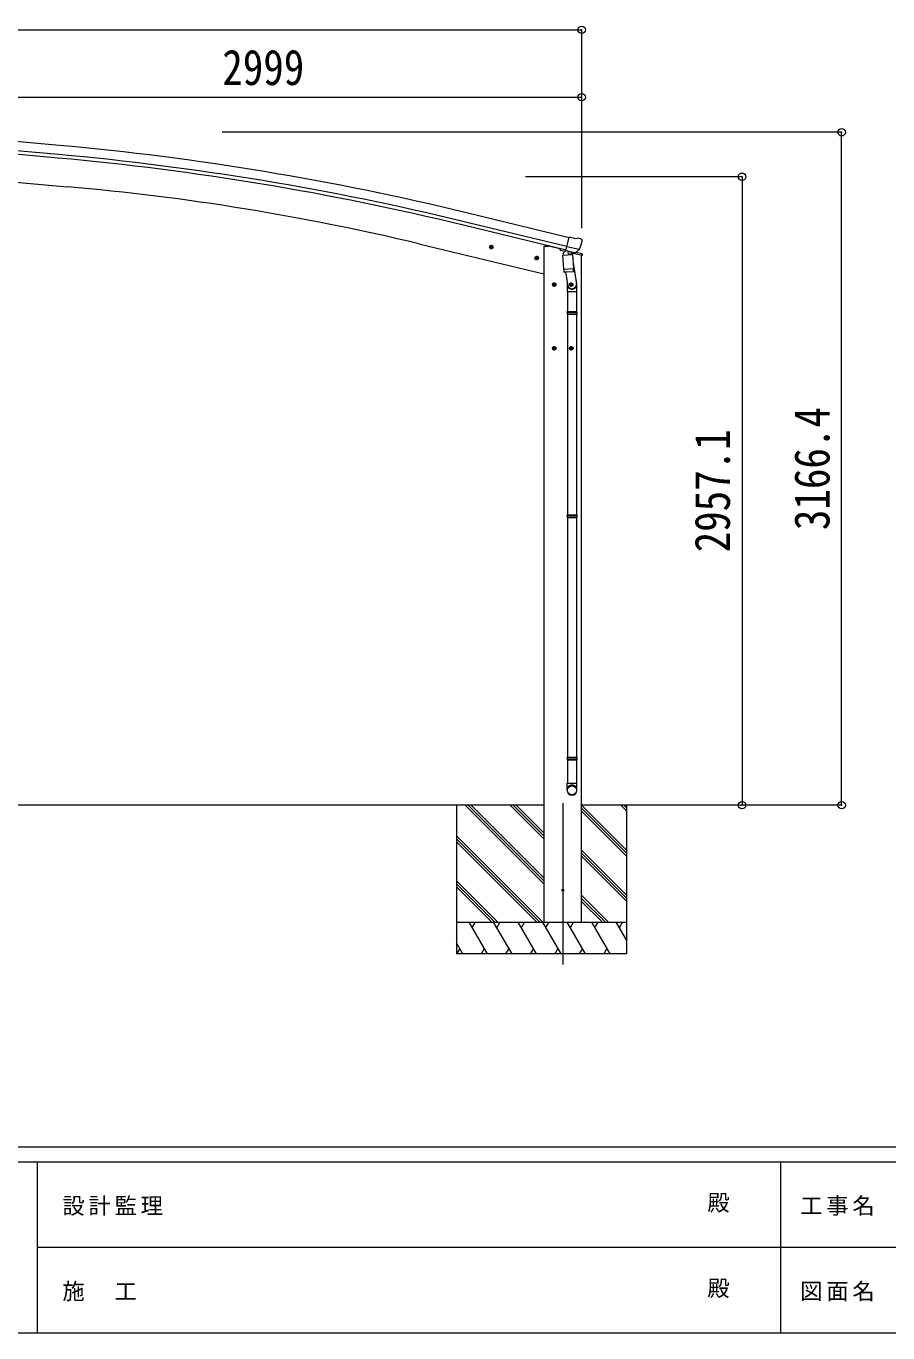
# Model space of a CAD drawing. Units: millimetres at full size. Extents: x -9783 to 33754, y -10064 to 6752.
# Drawn here: x -4022 to 36, y -6828 to -679 of the extents above; entities that cross this region are included whole.
import ezdxf
from ezdxf.enums import TextEntityAlignment as Align

# ---------------------------------------------------------------- set-up
doc = ezdxf.new("R2010")
doc.units = ezdxf.units.MM
doc.header["$LTSCALE"] = 35
doc.header["$PDMODE"] = 32
doc.header["$PDSIZE"] = 35
for name, color, linetype, lineweight in [('0-0_0', 7, 'Continuous', 9), ('0-1_本体', 4, 'Continuous', 9), ('0-2_部品', 7, 'Continuous', 9), ('0-8_PARTS2', 2, 'Continuous', 9), ('0-A_寸法', 6, 'Continuous', 9), ('F-0_240', 7, 'Continuous', 9)]:
    doc.layers.add(name, color=color, linetype=linetype, lineweight=lineweight)
doc.styles.add('ＭＳ ゴシック', font='')
doc.styles.get('ＭＳ ゴシック').set_extended_font_data('MS Gothic')

msp = doc.modelspace()

# ---------------------------------------------------------------- linework, layer by layer
at = {"layer": '0-0_0', "color": 6}
for p, q in [((-181.73, -4345), (-181.73, -1178.6)), ((-650.74, -1387.9), (-650.74, -4345))]:
    msp.add_line(p, q, dxfattribs=at)
at = {"layer": '0-0_0'}
for p, q in [((-1583.96, -4345), (-4413.38, -4345)), ((-1994.71, -4345), (-1994.71, -5045)), ((-1583.96, -4715.76), (-1954.73, -4345)), ((-1583.96, -4701.62), (-1940.59, -4345)), ((-1583.96, -4687.47), (-1926.44, -4345)), ((-1583.96, -4503.63), (-1742.59, -4345)), ((-1583.96, -4489.48), (-1728.45, -4345)), ((-1583.96, -4475.34), (-1714.31, -4345)), ((-1194.71, -4556.22), (-1405.96, -4344.98)), ((-820.63, -4345), (-1405.96, -4345)), ((-1194.71, -4570.37), (-1405.96, -4359.12)), ((-1194.71, -4372.38), (-1222.09, -4345)), ((-1194.71, -4358.24), (-1207.95, -4345)), ((-1194.71, -4345), (-1194.71, -5045)), ((-1194.71, -4584.51), (-1405.96, -4373.26)), ((-1588.57, -4895), (-1994.71, -4488.86)), ((-1602.71, -4895), (-1994.71, -4503)), ((-1616.86, -4895), (-1994.71, -4517.14)), ((-1194.71, -4768.36), (-1405.96, -4557.11)), ((-1194.71, -4782.5), (-1405.96, -4571.25)), ((-1194.71, -4796.64), (-1405.96, -4585.39)), ((-1800.7, -4895), (-1994.71, -4700.99)), ((-1814.85, -4895), (-1994.71, -4715.13)), ((-1828.99, -4895), (-1994.71, -4729.27)), ((-1280.2, -4895), (-1405.96, -4769.24)), ((-1294.35, -4895), (-1405.96, -4783.38)), ((-1308.49, -4895), (-1405.96, -4797.52)), ((-1994.71, -4895), (-1194.71, -4895)), ((-1849.33, -5045), (-1935.93, -4895)), ((-1920.93, -4920.98), (-1905.93, -4895)), ((-1733.86, -5045), (-1820.46, -4895)), ((-1790.46, -4895), (-1805.46, -4920.98)), ((-1618.39, -5045), (-1704.99, -4895)), ((-1689.99, -4920.98), (-1674.99, -4895)), ((-1502.92, -5045), (-1589.52, -4895)), ((-1574.52, -4920.98), (-1559.52, -4895)), ((-1387.45, -5045), (-1474.05, -4895)), ((-1459.05, -4920.98), (-1444.05, -4895)), ((-1271.98, -5045), (-1358.58, -4895)), ((-1343.58, -4920.98), (-1328.58, -4895)), ((-1194.71, -4978.83), (-1243.11, -4895)), ((-1228.11, -4920.98), (-1213.11, -4895)), ((-1979.8, -5019.02), (-1994.8, -5045)), ((-1964.8, -5045), (-1994.71, -4993.19)), ((-1864.33, -5019.02), (-1879.33, -5045)), ((-1748.86, -5019.02), (-1763.86, -5045)), ((-1633.39, -5019.02), (-1648.39, -5045)), ((-1517.92, -5019.02), (-1532.92, -5045)), ((-1402.45, -5019.02), (-1417.45, -5045)), ((-1286.98, -5019.02), (-1301.98, -5045)), ((-1194.71, -5045), (-1994.71, -5045))]:
    msp.add_line(p, q, dxfattribs=at)
at = {"layer": '0-1_本体'}
for p, q in [((-3864.96, -1240.37), (-4342.29, -1197.32)), ((-3870.34, -1300.13), (-4347.52, -1257.1)), ((-3868.83, -1283.35), (-4346, -1240.32)), ((-4365.99, -1387.91), (-3828.04, -1434.97)), ((-1465.43, -1674.85), (-1948.31, -1557.37)), ((-1479.44, -1733.2), (-1962.53, -1615.89)), ((-1475.47, -1716.83), (-1958.55, -1599.53)), ((-2172.05, -1703.81), (-1583.96, -1845)), ((-1583.96, -1715), (-1559.96, -1715)), ((-1583.96, -1715), (-1583.96, -4895)), ((-1507.95, -1727.48), (-1559.96, -1715)), ((-1433.93, -1741.73), (-1433.93, -1742.28)), ((-1405.96, -4895), (-1405.96, -1758.44))]:
    msp.add_line(p, q, dxfattribs=at)
for centre, radius, start, end in [((-5041.01, -14294.4), 13063.74, 76.35206, 84.85206), ((-5041.01, -14294.4), 13106.9, 76.35206, 84.85206), ((-5041.01, -14294.4), 13046.9, 76.35206, 84.85206), ((-4806.65, -12697.62), 11305.08, 76.52357, 85.03409)]:
    msp.add_arc(centre, radius, start, end, dxfattribs=at)
at = {"layer": '0-2_部品'}
for p, q in [((-1821.46, -1721.24), (-1840.9, -1716.57)), ((-1838.48, -1717.15), (-1833.31, -1711.7)), ((-1836.35, -1724.35), (-1838.48, -1717.15)), ((-1833.52, -1728.62), (-1828.85, -1709.18)), ((-1833.31, -1711.7), (-1826.01, -1713.46)), ((-1826.01, -1713.46), (-1823.88, -1720.65)), ((-1418.03, -1730.73), (-1475.54, -1716.93)), ((-1439.03, -1679.11), (-1464.96, -1672.89)), ((-1439.03, -1679.11), (-1425.77, -1676.42)), ((-1411.29, -1679.6), (-1424.47, -1676.44)), ((-1408.19, -1681.85), (-1404.34, -1688.15)), ((-1403.97, -1690.43), (-1404.25, -1691.58)), ((-1607.52, -1772.6), (-1626.97, -1767.93)), ((-1624.55, -1768.51), (-1619.38, -1763.07)), ((-1622.41, -1775.71), (-1624.55, -1768.51)), ((-1619.58, -1779.99), (-1614.91, -1760.54)), ((-1619.38, -1763.07), (-1612.08, -1764.82)), ((-1612.08, -1764.82), (-1609.95, -1772.01)), ((-1507.95, -1726.27), (-1507.95, -1730.01)), ((-1484.99, -1739.47), (-1504.12, -1734.87)), ((-1495.1, -1756.29), (-1449.42, -1753.09)), ((-1490.43, -1823.13), (-1495.1, -1756.29)), ((-1480.69, -1734.52), (-1494, -1749.84)), ((-1494, -1749.84), (-1493.56, -1756.18)), ((-1479.74, -1734.46), (-1480.69, -1734.52)), ((-1476.66, -1736.93), (-1478.19, -1736.56)), ((-1439.96, -1745.74), (-1476.66, -1736.93)), ((-1470.71, -1738.75), (-1469.69, -1753.36)), ((-1442.5, -1747.75), (-1468.31, -1754.18)), ((-1451.19, -1749.91), (-1450.96, -1753.2)), ((-1449.42, -1753.09), (-1444.74, -1819.93)), ((-1403.4, -1759.05), (-1446.42, -1748.73)), ((-1437.59, -1746.21), (-1445.11, -1744.41)), ((-1441.79, -1745.97), (-1441.74, -1746.71)), ((-1438.43, -1746.11), (-1439.96, -1745.74)), ((-1434.88, -1745.64), (-1418.5, -1731.15)), ((-1431.86, -1742.97), (-1405.7, -1749.25)), ((-1403.4, -1752.16), (-1403.4, -1759.05)), ((-1490.43, -1823.13), (-1444.74, -1819.93)), ((-1490.42, -1823.12), (-1489.53, -1835.82)), ((-1445.73, -1834.54), (-1487.42, -1837.45)), ((-1482, -1837.07), (-1471.26, -1900.66)), ((-1446.47, -1795.16), (-1430.56, -1891.34)), ((-1443.88, -1832.4), (-1444.75, -1819.93)), ((-1444.28, -1833.76), (-1444.28, -1833.75)), ((-1544.96, -1895.24), (-1524.96, -1895.24)), ((-1541.46, -1891.49), (-1534.96, -1887.73)), ((-1534.96, -1905.24), (-1534.96, -1885.24)), ((-1534.96, -1887.73), (-1528.46, -1891.49)), ((-1528.46, -1898.99), (-1534.96, -1902.74)), ((-1528.46, -1891.49), (-1528.46, -1898.99)), ((-1474.41, -1893.84), (-1474.41, -1928.5)), ((-1464.96, -1895.24), (-1444.96, -1895.24)), ((-1461.46, -1891.49), (-1454.96, -1887.73)), ((-1454.96, -1905.24), (-1454.96, -1885.24)), ((-1454.96, -1887.73), (-1448.46, -1891.49)), ((-1448.46, -1898.99), (-1454.96, -1902.74)), ((-1448.46, -1891.49), (-1448.46, -1898.99)), ((-1428.41, -1928.5), (-1428.41, -1894.14)), ((-1474.41, -1928.5), (-1428.41, -1928.5)), ((-1472.41, -1928.5), (-1472.41, -2022.5)), ((-1430.41, -1928.5), (-1430.41, -2022.5)), ((-1474.41, -2024.5), (-1473.41, -2022.5)), ((-1474.41, -2024.5), (-1428.41, -2024.5)), ((-1474.41, -2024.5), (-1474.41, -2032.5)), ((-1473.41, -2022.5), (-1429.41, -2022.5)), ((-1428.41, -2024.5), (-1429.41, -2022.5)), ((-1474.41, -2032.5), (-1428.41, -2032.5)), ((-1474.41, -2032.5), (-1473.41, -2034.5)), ((-1473.41, -2034.5), (-1429.41, -2034.5)), ((-1472.41, -2034.5), (-1472.41, -2978.68)), ((-1430.41, -2034.5), (-1430.41, -2978.68)), ((-1544.96, -2195.24), (-1524.96, -2195.24)), ((-1541.46, -2191.49), (-1534.96, -2187.73)), ((-1534.96, -2205.24), (-1534.96, -2185.24)), ((-1534.96, -2187.73), (-1528.46, -2191.49)), ((-1528.46, -2198.99), (-1534.96, -2202.74)), ((-1528.46, -2191.49), (-1528.46, -2198.99)), ((-1464.96, -2195.24), (-1444.96, -2195.24)), ((-1461.46, -2191.49), (-1454.96, -2187.73)), ((-1454.96, -2205.24), (-1454.96, -2185.24)), ((-1454.96, -2187.73), (-1448.46, -2191.49)), ((-1448.46, -2198.99), (-1454.96, -2202.74)), ((-1448.46, -2191.49), (-1448.46, -2198.99)), ((-1474.41, -2980.68), (-1473.41, -2978.68)), ((-1474.41, -2980.68), (-1428.41, -2980.68)), ((-1474.41, -2980.68), (-1474.41, -2988.68)), ((-1474.41, -2988.68), (-1428.41, -2988.68)), ((-1474.41, -2988.68), (-1473.41, -2990.68)), ((-1473.41, -2978.68), (-1429.41, -2978.68)), ((-1473.41, -2990.68), (-1429.41, -2990.68)), ((-1472.41, -2990.68), (-1472.41, -4118.87)), ((-1430.41, -2990.68), (-1430.41, -4118.87)), ((-1428.41, -2980.68), (-1429.41, -2978.68)), ((-1474.41, -4120.87), (-1473.41, -4118.87)), ((-1473.41, -4118.87), (-1429.41, -4118.87)), ((-1428.41, -4120.87), (-1429.41, -4118.87)), ((-1474.41, -4120.87), (-1428.41, -4120.87)), ((-1474.41, -4120.87), (-1474.41, -4128.87)), ((-1474.41, -4128.87), (-1428.41, -4128.87)), ((-1474.41, -4128.87), (-1473.41, -4130.87)), ((-1473.41, -4130.87), (-1429.41, -4130.87)), ((-1472.41, -4130.87), (-1472.41, -4240.87)), ((-1430.41, -4130.87), (-1430.41, -4240.87)), ((-1474.41, -4275.01), (-1474.41, -4240.87)), ((-1474.41, -4240.87), (-1428.41, -4240.87)), ((-1428.41, -4275.01), (-1428.41, -4240.87))]:
    msp.add_line(p, q, dxfattribs=at)
for points in [[(-1823.88, -1720.65), (-1829.05, -1726.1), (-1836.35, -1724.35)], [(-1470.39, -1738.34), (-1480.11, -1736), (-1464.96, -1672.89)], [(-1609.95, -1772.01), (-1615.12, -1777.46), (-1622.41, -1775.71)], [(-1470.39, -1738.34), (-1470.16, -1738.49), (-1445.39, -1744.43), (-1445.11, -1744.41)], [(-1417.76, -1730.16), (-1418.34, -1731), (-1418.5, -1731.15)], [(-1534.96, -1902.74), (-1541.46, -1898.99), (-1541.46, -1891.49)], [(-1454.96, -1902.74), (-1461.46, -1898.99), (-1461.46, -1891.49)], [(-1428.41, -2024.5), (-1428.41, -2032.5), (-1429.41, -2034.5)], [(-1534.96, -2202.74), (-1541.46, -2198.99), (-1541.46, -2191.49)], [(-1454.96, -2202.74), (-1461.46, -2198.99), (-1461.46, -2191.49)], [(-1428.41, -2980.68), (-1428.41, -2988.68), (-1429.41, -2990.68)], [(-1428.41, -4120.87), (-1428.41, -4128.87), (-1429.41, -4130.87)]]:
    msp.add_lwpolyline(points, dxfattribs=at)
for centre, radius in [((-1831.18, -1718.9), 8.5), ((-1831.18, -1718.9), 7.7), ((-1831.18, -1718.9), 6.5), ((-1617.25, -1770.26), 8.5), ((-1617.25, -1770.26), 7.7), ((-1617.25, -1770.26), 6.5), ((-1534.96, -1895.24), 8.5), ((-1534.96, -1895.24), 7.7), ((-1534.96, -1895.24), 6.5), ((-1454.96, -1895.24), 8.5), ((-1454.96, -1895.24), 7.7), ((-1454.96, -1895.24), 6.5), ((-1534.96, -2195.24), 8.5), ((-1534.96, -2195.24), 7.7), ((-1534.96, -2195.24), 6.5), ((-1454.96, -2195.24), 8.5), ((-1454.96, -2195.24), 7.7), ((-1454.96, -2195.24), 6.5)]:
    msp.add_circle(centre, radius, dxfattribs=at)
at = {"layer": '0-2_部品', "color": 4}
msp.add_circle((-1494.96, -4745), 4.5, dxfattribs=at)
at = {"layer": '0-2_部品'}
for centre, radius, start, end in [((-1425.17, -1679.36), 3, 76.5, 101.5), ((-1601.06, -1644.33), 202.4, 334.90875, 346.5), ((-1412.46, -1684.46), 5, 31.5, 76.5), ((-1502.95, -1730.01), 5, 180, 256.5), ((-1478.07, -1736.07), 0.5, 221.23754, 256.5), ((-1471.31, -1738.83), 0.604, 7.79405, 79.40158), ((-1468.67, -1753.21), 1.03, 188.03431, 289.96103), ((-1442.74, -1746.78), 1, 284, 4), ((-1441.3, -1745.93), 0.5, 76.5, 184), ((-1438.31, -1745.62), 0.5, 256.5, 291.76246), ((-1406.4, -1752.16), 3, 0, 76.5), ((-1487.56, -1835.46), 2, 190.53157, 274), ((-1445.87, -1832.54), 2, 274, 322.59038), ((-1445.82, -1832.57), 1.95, 322.52234, 4.95983), ((-1458.41, -1894.14), 30, 0, 2.54858)]:
    msp.add_arc(centre, radius, start, end, dxfattribs=at)
for centre, major_axis, ratio, start_param, end_param in [((-1406.89, -1689.71), (1.57, -2.57), 0.99628, 0.7835347, 1.5707963), ((-1436.89, -1743.29), (0.73, -2.92), 0.997631, 5.8041905, 5.8929484), ((-1436.92, -1743.16), (-2.63, 3.16), 0.650902, 2.1145521, 2.1873627), ((-1436.87, -1743.39), (0.73, -2.92), 0.997631, 5.965759, 6.7621801), ((-1451.41, -1893.84), (-23, 0), 0.996195, 6.0000678, 10.0103449), ((-1451.41, -1893.84), (-21, 0), 0.996195, 0.3319459, 3.3482706), ((-1451.41, -4273.27), (23, 0), 0.996195, 6.2831853, 9.424778), ((-1451.41, -4275.01), (23, 0), 0.996195, 6.2831853, 9.424778), ((-1451.41, -4275.01), (0, -23.43), 0.981806, 4.712389, 7.8539816)]:
    msp.add_ellipse(centre, major_axis=major_axis, ratio=ratio, start_param=start_param, end_param=end_param, dxfattribs=at)
msp.add_ellipse((-1451.41, -4275.01), major_axis=(-21, 0), ratio=0.996195, dxfattribs=at)
at = {"layer": '0-8_PARTS2'}
msp.add_line((-1494.96, -4335.79), (-1494.96, -5095), dxfattribs=at)
at = {"layer": '0-A_寸法'}
for p, q in [((-7419.93, -696.64), (-1405.96, -696.64)), ((-1405.96, -696.64), (-1405.96, -1013.26)), ((-4404.93, -1013.26), (-1405.96, -1013.26)), ((-1405.96, -1013.26), (-1405.96, -1630.44)), ((-181.73, -1178.6), (-3099.14, -1178.6)), ((-650.74, -1387.9), (-1671.1, -1387.9)), ((-650.74, -4345), (-979.57, -4345)), ((-181.73, -4345), (-650.74, -4345))]:
    msp.add_line(p, q, dxfattribs=at)
for p in [(-1405.96, -696.64), (-1405.96, -1013.26), (-181.73, -1178.6), (-650.74, -1387.9), (-650.74, -4345), (-181.73, -4345)]:
    msp.add_point(p, dxfattribs=at)
at = {"layer": 'F-0_240', "color": 5}
for p, q in [((-9783.03, -5953.1), (9396.97, -5953.1)), ((-9783.03, -6023.1), (6285.75, -6023.1)), ((-3969.25, -6023.1), (-3969.25, -6828.1)), ((-469.25, -6023.1), (-469.25, -6828.1)), ((-3969.25, -6425.6), (3205.75, -6425.6)), ((-9783.03, -6828.1), (9396.97, -6828.1))]:
    msp.add_line(p, q, dxfattribs=at)

# ---------------------------------------------------------------- texts
at = {"layer": '0-A_寸法', "color": 7, "style": 'ＭＳ ゴシック', "width": 0.85}
msp.add_text('2999', height=166.8, dxfattribs=at).set_placement((-3097.95, -1006.26), align=Align.BOTTOM_LEFT)
for s, p in [('3166.4', (-188.73, -3050.55)), ('2957.1', (-657.74, -3155.2))]:
    msp.add_text(s, height=166.8, rotation=90, dxfattribs=at).set_placement(p, align=Align.BOTTOM_LEFT)
at = {"layer": 'F-0_240', "style": 'ＭＳ ゴシック'}
for p in [(-814.24, -6276.85), (-814.24, -6679.35)]:
    msp.add_text('殿', height=76.98, dxfattribs=at).set_placement(p, align=Align.BOTTOM_LEFT)
at = {"layer": 'F-0_240', "char_height": 76.98, "attachment_point": 7, "style": 'ＭＳ ゴシック'}
for s, insert in [('\\T1.17;設計監理', (-3851.04, -6276.85)), ('\\T1.17;工事名', (-376.96, -6276.85)), ('\\T1.17;施\u3000工', (-3851.04, -6679.35)), ('\\T1.17;図面名', (-376.96, -6679.35))]:
    msp.add_mtext(s, dxfattribs=dict(at, insert=insert))

doc.saveas('drawing.dxf')
